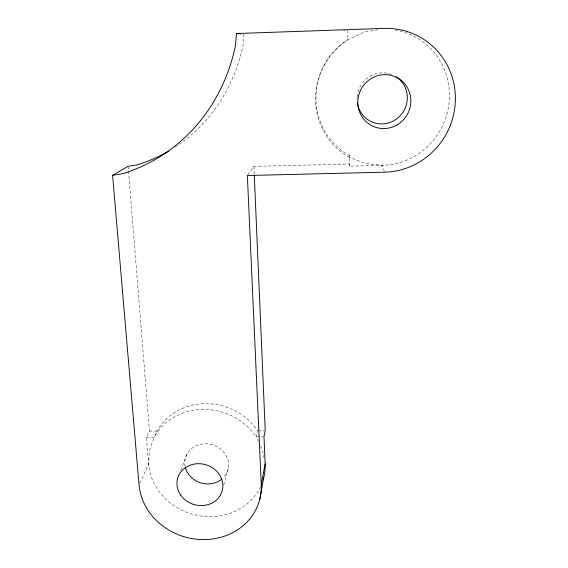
<?xml version="1.0" encoding="UTF-8"?>
<svg xmlns="http://www.w3.org/2000/svg" width="568" height="568" viewBox="0 0 568 568"><rect width="100%" height="100%" fill="white"/><g stroke="black" fill="none" stroke-linecap="round" stroke-linejoin="round"><path stroke-width="0.43" stroke-dasharray="2.84 2.13" d="M244.027 34.03L243.118 45.184A175.64 160.978 68.1 0 1 173.836 147.957M223.721 485.107L228.059 469.111M180.816 470.339L187.035 453.96M139.771 483.261L148.603 464.141L149.448 450.261L154.219 437.19L157.158 431.062A57.9 52.455 16.2 0 1 205.545 403.656A57.9 52.455 16.2 0 1 257.411 430.53L256.04 436.693L258.334 441.322M260.542 486.662A58.802 53.143 16.2 0 1 197.309 515.375A58.802 53.143 16.2 0 1 148.603 464.141L146.409 437.232L149.462 431.105L128.219 167.184M247.861 174.816L253.91 166.388L349.597 164.003L349.689 166.14L382.441 165.331A68.6 66.555 -62.5 0 0 449.196 101.7A68.6 66.555 -62.5 0 0 394.582 29.855M349.689 166.14L349.476 155.376A67.415 65.398 -62.8 0 1 347.829 39.703L364.202 32.085L377.649 29.777M343.271 30.58L345.039 30.516M149.462 431.105L157.158 431.062M258.277 430.523L264.361 430.487M146.409 437.232L154.219 437.19A58.802 53.143 16.2 0 1 203.344 409.421A58.802 53.143 16.2 0 1 256.04 436.693L263.098 436.657M349.476 155.376L349.561 157.371L365.444 163.52L382.441 165.331L384.309 171.422M260.627 445.958L262.537 449.813L264.077 458.042M253.91 166.388L254.251 174.362M347.758 30.246L347.829 39.703M349.561 157.371A68.6 66.555 -62.5 0 1 347.893 39.689M357.08 99.301A25.716 24.949 -62.4 0 1 357.116 97.639M357.173 96.801A25.716 24.949 -62.4 0 1 391.735 74.493M185.182 466.655A22.046 19.923 16.2 0 1 212.482 444.787A22.046 19.923 16.2 0 1 222.912 478.093"/><path stroke-width="0.85" d="M261.252 484.689L247.357 175.512L384.536 172.189A72.413 70.269 -61.4 0 0 455.401 98.193A72.413 70.269 -61.4 0 0 383.996 28.4L236.451 33.533L235.5 45.532A189.414 172.658 67.2 0 1 122.305 173.787L112.606 175.334L139.039 484.859A61.692 55.344 16.1 0 0 203.713 539.6A61.692 55.344 16.1 0 0 261.252 484.689L265.157 463.808L263.978 436.65L265.228 430.487L254.294 175.249M259.81 499.137L263.765 477.674M112.606 175.334L128.148 166.296L137.207 164.841A175.64 160.978 68.1 0 0 168.597 151.159M236.451 33.533L240.662 33.81M265.157 463.808A58.802 53.143 16.2 0 1 263.318 479.342M396.109 76.744A25.716 24.949 -62.4 0 1 396.961 118.655A25.716 24.949 -62.4 0 1 358.01 105.861M357.804 105.066A25.716 24.949 -62.4 0 1 357.336 102.616M221.783 479.101A22.046 19.923 16.2 0 1 200.504 482.793A22.046 19.923 16.2 0 1 185.388 467.521M180.645 495.005A23.132 20.746 16.1 0 0 220.356 495.197A23.132 20.746 16.1 0 0 198.686 463.687A23.132 20.746 16.1 0 0 180.645 495.005M397.628 124.577A27.143 26.348 -61.3 0 0 397.557 77.894A27.143 26.348 -61.3 0 0 357.79 102.318A27.143 26.348 -61.3 0 0 397.628 124.577"/></g></svg>
